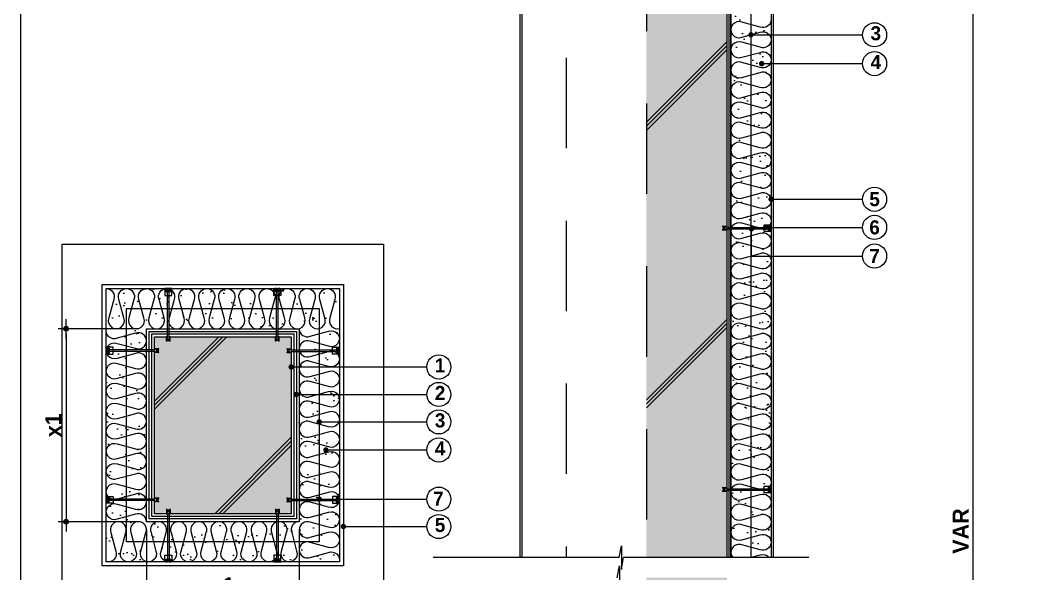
# Model space of a CAD drawing. Extents: x 0 to 33270, y 0 to 5940.
# Drawn here: x 28947 to 31481, y 2853 to 4229 of the extents above; entities that cross this region are included whole.
import ezdxf
from ezdxf.enums import TextEntityAlignment as Align

# ---------------------------------------------------------------- set-up
doc = ezdxf.new("R2010")
doc.units = 0
doc.header["$LTSCALE"] = 300
doc.header["$MEASUREMENT"] = 0
doc.header["$PDSIZE"] = -2
doc.linetypes.add('JIS_02_0.7', pattern=[1.35, 0.75, -0.6])
doc.layers.get('0').update_dxf_attribs({"linetype": 'CONTINUOUS'})
doc.layers.get('Defpoints').update_dxf_attribs({"color": 143, "linetype": 'CONTINUOUS'})
for name, color, linetype in [('A-ANNO-GRA1', 7, 'CONTINUOUS'), ('A-ANNO-LEAD', 4, 'CONTINUOUS'), ('A-ANNO-TEXT1', 7, 'CONTINUOUS'), ('A-DIM', 7, 'CONTINUOUS'), ('A-ST-AXIS-BUB', 7, 'CONTINUOUS'), ('col-so', 253, 'CONTINUOUS'), ('conc', 2, 'CONTINUOUS'), ('DIM', 7, 'CONTINUOUS'), ('HATCH', 5, 'CONTINUOUS'), ('tt1', 3, 'CONTINUOUS'), ('갈바륨', 6, 'CONTINUOUS'), ('단열', 251, 'CONTINUOUS'), ('볼트', 253, 'JIS_02_0.7'), ('점선', 5, 'JIS_02_0.7')]:
    doc.layers.add(name, color=color, linetype=linetype)
doc.styles.add('2020음성 1차', font='나눔고딕Bold.ttf')
doc.dimstyles.new('RI-DOT-150', dxfattribs={"dimscale": 150, "dimtxt": 3, "dimasz": 1, "dimexe": 2, "dimexo": 2, "dimgap": 1, "dimtad": 1, "dimdec": 0, "dimzin": 9, "dimdsep": 46, "dimtxsty": '2020음성 1차', "dimcen": 0, "dimclrd": 256, "dimclre": 256, "dimclrt": 3, "dimadec": 0, "dimazin": 0, "dimtm": 1e-09, "dimtfac": 1, "dimtdec": 0, "dimtix": 1, "dimtmove": 2, "dimatfit": 3, "dimfxl": 1.25, "dimtolj": 1, "dimtzin": 0, "dimlwd": -1, "dimlwe": -1, "dimarcsym": 0})

# ---------------------------------------------------------------- blocks, each defined once
blk = doc.blocks.new('DIMDOT')
at = {"layer": 'A-DIM', "color": 7, "linetype": 'Continuous'}
blk.add_line((-2, 0), (2, 0), dxfattribs=at)
for radius in [0.5, 0.25]:
    blk.add_circle((0, 0), radius, dxfattribs=at)
blk = doc.blocks.new('*D8')
at = {"layer": 'Defpoints', "color": 0}
for p in [(29261.2, 2982.2), (29641.2, 2982.2), (29641.2, 2782.2)]:
    blk.add_point(p, dxfattribs=at)
at = {"layer": 'DIM'}
for p, q in [((29261.2, 2962.2), (29261.2, 2762.2)), ((29641.2, 2962.2), (29641.2, 2762.2)), ((29273.2, 2782.2), (29629.2, 2782.2))]:
    blk.add_line(p, q, dxfattribs=at)
at = {"layer": 'DIM', "linetype": 'ByBlock', "xscale": 11.99999999999999, "yscale": 11.99999999999999, "zscale": 11.99999999999999, "rotation": 180}
blk.add_blockref('DIMDOT', (29261.2, 2782.2), dxfattribs=at)
at = {"layer": 'DIM', "linetype": 'ByBlock', "xscale": 11.99999999999999, "yscale": 11.99999999999999, "zscale": 11.99999999999999}
blk.add_blockref('DIMDOT', (29641.2, 2782.2), dxfattribs=at)
at = {"layer": 'DIM', "color": 3, "ltscale": 10, "insert": (29451.2, 2818), "char_height": 40, "attachment_point": 5, "style": '2020음성 1차'}
blk.add_mtext('\\A1;y1', dxfattribs=at)
blk = doc.blocks.new('*D9')
at = {"layer": 'Defpoints', "color": 0}
for p in [(29261.2, 3462.2), (29061.2, 2982.2), (29261.2, 2982.2)]:
    blk.add_point(p, dxfattribs=at)
at = {"layer": 'DIM'}
for p, q in [((29241.2, 3462.2), (29041.2, 3462.2)), ((29061.2, 3450.2), (29061.2, 2994.2)), ((29241.2, 2982.2), (29041.2, 2982.2))]:
    blk.add_line(p, q, dxfattribs=at)
at = {"layer": 'DIM', "linetype": 'ByBlock', "xscale": 11.99999999999999, "yscale": 11.99999999999999, "zscale": 11.99999999999999}
for p, rotation in [((29061.2, 3462.2), 90), ((29061.2, 2982.2), 270)]:
    blk.add_blockref('DIMDOT', p, dxfattribs=dict(at, rotation=rotation))
at = {"layer": 'DIM', "color": 3, "ltscale": 10, "insert": (29029.6, 3222.2), "char_height": 40, "attachment_point": 5, "rotation": 90, "style": '2020음성 1차'}
blk.add_mtext('\\A1;x1', dxfattribs=at)
blk = doc.blocks.new('*D11')
at = {"layer": 'Defpoints', "color": 0}
for p in [(31208.3, 4381), (31318.3, 4381), (31208.3, 1537)]:
    blk.add_point(p, dxfattribs=at)
at = {"layer": 'DIM'}
for p, q in [((31228.3, 4381), (31338.3, 4381)), ((31318.3, 1549), (31318.3, 4369)), ((31228.3, 1537), (31338.3, 1537))]:
    blk.add_line(p, q, dxfattribs=at)
at = {"layer": 'DIM', "linetype": 'ByBlock', "xscale": 11.99999999999999, "yscale": 11.99999999999999, "zscale": 11.99999999999999}
for p, rotation in [((31318.3, 4381), 90), ((31318.3, 1537), 270)]:
    blk.add_blockref('DIMDOT', p, dxfattribs=dict(at, rotation=rotation))
at = {"layer": 'DIM', "color": 3, "ltscale": 10, "insert": (31286.9, 2959), "char_height": 40, "attachment_point": 5, "rotation": 90, "style": '2020음성 1차'}
blk.add_mtext('\\A1;VAR', dxfattribs=at)

msp = doc.modelspace()

# ---------------------------------------------------------------- hatches: boundary and pattern name
at = {"layer": 'col-so', "transparency": 33554687}
h = msp.add_hatch(color=256, dxfattribs=at)
h.dxf.hatch_style = 1
h.paths.add_polyline_path([(30505.2, 2892.9), (30705.2, 2892.9), (30705.2, 4541), (31260.9, 4541), (31260.9, 4891), (31480.9, 4891), (31480.9, 5081), (29529.6, 5081), (29529.6, 4891), (29749.6, 4891), (29749.6, 4541), (30505.2, 4541)])
h.paths.add_polyline_path([(30705.2, 2842.9), (30505.2, 2842.9), (30505.2, 1537), (29529.6, 1537), (29529.6, 1437), (30505.2, 1437), (30505.2, 1287), (29529.6, 1287), (29529.6, 1087), (31480.9, 1087), (31480.9, 1277), (30705.2, 1277)])
h = msp.add_hatch(color=256, dxfattribs=at)
h.dxf.hatch_style = 1
h.paths.add_polyline_path([(29281.2, 3442.2), (29621.2, 3442.2), (29621.2, 3002.2), (29281.2, 3002.2)])
at = {"layer": 'HATCH'}
h = msp.add_hatch(dxfattribs=at)
h.set_pattern_fill('AR-SAND', color=256, scale=40, style=0)
h.set_pattern_definition([(37.5, (35581.06, 380), (-2.51973, 77.07295), [0, -60.8, 0, -68, 0, -65]), (7.5, (35581.06, 380), (70.791, 112.8858), [0, -32.8, 0, -54.8, 0, -21]), (327.5, (35531.86, 380), (124.5657, 0.22636), [0, -20, 0, -72, 0, -94]), (317.5, (35531.86, 380), (120.245, 35.107), [0, -10, 0, -47.2, 0, -54])])
h.paths.add_polyline_path([(31420.9, 4731), (31480.9, 4731), (31480.9, 4881), (31270.9, 4881), (31270.9, 4531), (30715.2, 4531), (30715.2, 2892.9), (30815.2, 2892.9), (30815.2, 4381), (31420.9, 4381)])
h = msp.add_hatch(dxfattribs=at)
h.set_pattern_fill('AR-SAND', color=256, scale=40, style=0)
h.set_pattern_definition([(37.5, (31654.39, -604.91), (-2.5197, 77.07295), [0, -60.8, 0, -68, 0, -65]), (7.5, (31654.39, -604.91), (70.791, 112.8858), [0, -32.8, 0, -54.8, 0, -21]), (327.5, (31605.19, -604.91), (124.5657, 0.2264), [0, -20, 0, -72, 0, -94]), (317.5, (31605.19, -604.91), (120.245, 35.107), [0, -10, 0, -47.2, 0, -54])])
h.paths.add_polyline_path([(29741.2, 3562.2), (29161.2, 3562.2), (29161.2, 2882.2), (29741.2, 2882.2)])
h.paths.add_polyline_path([(29641.2, 3462.2), (29641.2, 2982.2), (29261.2, 2982.2), (29261.2, 3462.2)], flags=16)

# ---------------------------------------------------------------- linework, layer by layer
for p, q in [((30815.2, 3704.2), (30815.2, 3720.8)), ((29578.5, 3562.2), (29595.1, 3562.2)), ((29741.2, 3399.4), (29741.2, 3416)), ((30815.2, 3054.2), (30815.2, 3070.8)), ((29741.2, 3044.9), (29741.2, 3028.3)), ((29578.5, 2882.2), (29595.1, 2882.2))]:
    msp.add_line(p, q)
for points in [[(31480.9, 4891), (31260.9, 4891), (31260.9, 4541), (30705.2, 4541), (30705.2, 2892.9)], [(31480.9, 4886), (31265.9, 4886), (31265.9, 4536), (30710.2, 4536), (30710.2, 2892.9)]]:
    msp.add_lwpolyline(points)
for points in [[(30798.2, 3721), (30815.2, 3721), (30815.2, 3704), (30798.2, 3704)], [(29051.2, 3672.2), (29851.2, 3672.2), (29851.2, 2772.2), (29051.2, 2772.2)], [(29578.3, 3562.2), (29595.3, 3562.2), (29595.3, 3545.2), (29578.3, 3545.2)], [(29268.2, 3455.2), (29634.2, 3455.2), (29634.2, 2989.2), (29268.2, 2989.2)], [(29274.2, 3449.2), (29628.2, 3449.2), (29628.2, 2995.2), (29274.2, 2995.2)], [(29724.2, 3416.2), (29741.2, 3416.2), (29741.2, 3399.2), (29724.2, 3399.2)], [(30798.2, 3071), (30815.2, 3071), (30815.2, 3054), (30798.2, 3054)], [(29724.2, 3028.1), (29741.2, 3028.1), (29741.2, 3045.1), (29724.2, 3045.1)], [(29578.3, 2882.2), (29595.3, 2882.2), (29595.3, 2899.2), (29578.3, 2899.2)]]:
    msp.add_lwpolyline(points, close=True)
at = {"layer": 'A-ANNO-GRA1'}
for p, q in [((28947.5, 5550), (28947.5, 550)), ((29323.9, 3562.2), (29307.3, 3562.2)), ((29161.2, 3399.4), (29161.2, 3416)), ((29161.2, 3044.9), (29161.2, 3028.3)), ((29323.9, 2882.2), (29307.3, 2882.2))]:
    msp.add_line(p, q, dxfattribs=at)
for points in [[(29324.1, 3562.2), (29307.1, 3562.2), (29307.1, 3545.2), (29324.1, 3545.2)], [(29178.2, 3416.2), (29161.2, 3416.2), (29161.2, 3399.2), (29178.2, 3399.2)], [(29178.2, 3028.1), (29161.2, 3028.1), (29161.2, 3045.1), (29178.2, 3045.1)], [(29324.1, 2882.2), (29307.1, 2882.2), (29307.1, 2899.2), (29324.1, 2899.2)]]:
    msp.add_lwpolyline(points, close=True, dxfattribs=at)
at = {"layer": 'A-ANNO-LEAD', "linetype": 'Continuous'}
for p, q in [((30765.2, 4193.3), (31042.7, 4193.3)), ((30791.7, 4121.6), (31042.7, 4121.6)), ((30815.2, 3784.2), (31042.7, 3784.2)), ((30766.5, 3643), (30766.5, 3710.7)), ((30801.7, 3714.4), (31042.7, 3714.4)), ((30766.5, 3643), (31042.7, 3643)), ((29621.2, 3367.1), (29958.6, 3367.1)), ((29634.2, 3298.8), (29958.6, 3298.8)), ((29691.2, 3230.5), (29958.6, 3230.5)), ((29707.7, 3160.7), (29958.6, 3160.7)), ((29691.2, 3038.4), (29958.6, 3038.4)), ((29751.2, 2970.3), (29958.6, 2970.3))]:
    msp.add_line(p, q, dxfattribs=at)
at = {"layer": 'A-ANNO-LEAD', "linetype": 'Continuous', "const_width": 6.67}
for points in [[(30762, 4194, 1), (30768.5, 4192.6, 1)], [(30788.5, 4122.2, 1), (30795, 4120.9, 1)], [(30812, 3784.9, 1), (30818.5, 3783.5, 1)], [(30763.2, 3711.4, 1), (30769.8, 3710, 1)], [(30798.5, 3715.1, 1), (30805, 3713.7, 1)], [(29617.9, 3367.8, 1), (29624.4, 3366.4, 1)], [(29630.9, 3299.5, 1), (29637.4, 3298.1, 1)], [(29687.9, 3231.2, 1), (29694.4, 3229.8, 1)], [(29704.4, 3161.4, 1), (29710.9, 3160, 1)], [(29687.9, 3039.1, 1), (29694.4, 3037.7, 1)], [(29747.9, 2971, 1), (29754.4, 2969.6, 1)]]:
    msp.add_lwpolyline(points, format="xyb", close=True, dxfattribs=at)
at = {"layer": 'A-ANNO-TEXT1'}
for centre in [(31072.7, 4193.3), (31072.7, 4121.6), (31072.7, 3784.2), (31072.7, 3714.4), (31072.7, 3643)]:
    msp.add_circle(centre, 30, dxfattribs=at)
at = {"layer": 'A-ST-AXIS-BUB'}
for centre in [(29988.6, 3367.1), (29988.6, 3298.8), (29988.6, 3230.5), (29988.6, 3160.7), (29988.6, 3038.4), (29988.6, 2970.3)]:
    msp.add_circle(centre, 30, dxfattribs=at)
at = {"layer": 'conc'}
for points in [[(29529.6, 4731), (29589.6, 4731), (29589.6, 4381), (30195.2, 4381), (30195.2, 2892.9)], [(31480.9, 4731), (31420.9, 4731), (31420.9, 4381), (30815.2, 4381), (30815.2, 2892.9)]]:
    msp.add_lwpolyline(points, dxfattribs=at)
for points in [[(29161.2, 3562.2), (29741.2, 3562.2), (29741.2, 2882.2), (29161.2, 2882.2)], [(29261.2, 3462.2), (29641.2, 3462.2), (29641.2, 2982.2), (29261.2, 2982.2)], [(29281.2, 3442.2), (29621.2, 3442.2), (29621.2, 3002.2), (29281.2, 3002.2)]]:
    msp.add_lwpolyline(points, close=True, dxfattribs=at)
at = {"layer": 'HATCH'}
for p, q in [((30505.2, 3975.7), (30705.2, 4175.7)), ((30505.2, 3965.7), (30705.2, 4165.7)), ((30505.2, 3955.7), (30705.2, 4155.7)), ((30505.2, 3285.4), (30705.2, 3485.4)), ((30505.2, 3275.4), (30705.2, 3475.4)), ((30505.2, 3265.4), (30705.2, 3465.4)), ((29281.2, 3282.2), (29441.2, 3442.2)), ((29281.2, 3272.2), (29451.2, 3442.2)), ((29281.2, 3262.2), (29461.2, 3442.2)), ((29431.2, 3002.2), (29621.2, 3192.2)), ((29441.2, 3002.2), (29621.2, 3182.2)), ((29451.2, 3002.2), (29621.2, 3172.2))]:
    msp.add_line(p, q, dxfattribs=at)
at = {"layer": 'tt1'}
for points in [[(31480.9, 4881), (31270.9, 4881), (31270.9, 4531), (30715.2, 4531), (30715.2, 2892.9)], [(31480.9, 4831), (31320.9, 4831), (31320.9, 4481), (30765.2, 4481), (30765.2, 2892.9)]]:
    msp.add_lwpolyline(points, dxfattribs=at)
msp.add_lwpolyline([(29211.2, 3512.2), (29691.2, 3512.2), (29691.2, 2932.2), (29211.2, 2932.2)], close=True, dxfattribs=at)
at = {"layer": '갈바륨'}
for points in [[(29529.6, 4726), (29584.6, 4726), (29584.6, 4376), (30190.2, 4376), (30190.2, 2892.9)], [(31480.9, 4726), (31425.9, 4726), (31425.9, 4376), (30820.2, 4376), (30820.2, 2892.9)]]:
    msp.add_lwpolyline(points, dxfattribs=at)
msp.add_lwpolyline([(29151.2, 3572.2), (29751.2, 3572.2), (29751.2, 2872.2), (29151.2, 2872.2)], close=True, dxfattribs=at)
at = {"layer": '단열'}
msp.add_lwpolyline([(30715.2, 2892.9), (30715.2, 4531), (31270.9, 4531), (31270.9, 4881), (31480.9, 4881)], dxfattribs=at)
at = {"layer": '단열', "color": 5}
for points in [[(30815.2, 4231, -0.524856), (30788.1, 4212.3), (30742.3, 4224.7, 1.449198), (30742.3, 4187.3), (30788.1, 4199.7, -0.524856), (30815.2, 4181, -0.524856), (30788.1, 4162.3), (30742.3, 4174.7, 1.449198), (30742.3, 4137.3), (30788.1, 4149.7, -0.524856), (30815.2, 4131, -0.524856), (30788.1, 4112.3), (30742.3, 4124.7, 1.449198), (30742.3, 4087.3), (30788.1, 4099.7, -0.524856), (30815.2, 4081, -0.524856), (30788.1, 4062.3), (30742.3, 4074.7, 1.449198), (30742.3, 4037.3), (30788.1, 4049.7, -0.524856), (30815.2, 4031, -0.524856), (30788.1, 4012.3), (30742.3, 4024.7, 1.449198), (30742.3, 3987.3), (30788.1, 3999.7, -0.524856), (30815.2, 3981, -0.524856), (30788.1, 3962.3), (30742.3, 3974.7, 1.449198), (30742.3, 3937.3), (30788.1, 3949.7, -0.524856), (30815.2, 3931, -0.524856), (30788.1, 3912.3), (30742.3, 3924.7, 1.449198), (30742.3, 3887.3), (30788.1, 3899.7, -0.524856), (30815.2, 3881, -0.524856), (30788.1, 3862.3), (30742.3, 3874.7, 1.449198), (30742.3, 3837.3), (30788.1, 3849.7, -0.524856), (30815.2, 3831, -0.524856), (30788.1, 3812.3), (30742.3, 3824.7, 1.449198), (30742.3, 3787.3), (30788.1, 3799.7, -0.524856), (30815.2, 3781, -0.524856), (30788.1, 3762.3), (30742.3, 3774.7, 1.449198), (30742.3, 3737.3), (30788.1, 3749.7, -0.524856), (30815.2, 3731, -0.131631), (30812.6, 3721, -0.131631)], [(30798.2, 3711.3, -0.129054), (30788.1, 3712.3), (30742.3, 3724.7, 1.449198), (30742.3, 3687.3), (30788.1, 3699.7, -0.524856), (30815.2, 3681, -0.524856), (30788.1, 3662.3), (30742.3, 3674.7, 1.449198), (30742.3, 3637.3), (30788.1, 3649.7, -0.524856), (30815.2, 3631, -0.524856), (30788.1, 3612.3), (30742.3, 3624.7, 1.449198), (30742.3, 3587.3), (30788.1, 3599.7, -0.524856), (30815.2, 3581, -0.524856), (30788.1, 3562.3), (30742.3, 3574.7, 1.449198), (30742.3, 3537.3), (30788.1, 3549.7, -0.524856), (30815.2, 3531, -0.524856), (30788.1, 3512.3), (30742.3, 3524.7, 1.449198), (30742.3, 3487.3), (30788.1, 3499.7, -0.524856), (30815.2, 3481, -0.524856), (30788.1, 3462.3), (30742.3, 3474.7, 1.449198), (30742.3, 3437.3), (30788.1, 3449.7, -0.524856), (30815.2, 3431, -0.524856), (30788.1, 3412.3), (30742.3, 3424.7, 1.449198), (30742.3, 3387.3), (30788.1, 3399.7, -0.524856), (30815.2, 3381, -0.524856), (30788.1, 3362.3), (30742.3, 3374.7, 1.449198), (30742.3, 3337.3), (30788.1, 3349.7, -0.524856), (30815.2, 3331, -0.524856), (30788.1, 3312.3), (30742.3, 3324.7, 1.449198), (30742.3, 3287.3), (30788.1, 3299.7, -0.524856), (30815.2, 3281, -0.524856), (30788.1, 3262.3), (30742.3, 3274.7, 1.449198), (30742.3, 3237.3), (30788.1, 3249.7, -0.524856), (30815.2, 3231, -0.524856), (30788.1, 3212.3), (30742.3, 3224.7, 1.449198), (30742.3, 3187.3), (30788.1, 3199.7, -0.524856), (30815.2, 3181, -0.524856), (30788.1, 3162.3), (30742.3, 3174.7, 1.449198), (30742.3, 3137.3), (30788.1, 3149.7, -0.524856), (30815.2, 3131, -0.524856), (30788.1, 3112.3), (30742.3, 3124.7, 1.449198), (30742.3, 3087.3), (30788.1, 3099.7, -0.524856), (30815.2, 3081, -0.131631), (30812.6, 3071, -0.131631)], [(29161.2, 3562.2, -0.524856), (29179.9, 3535.1), (29167.5, 3489.3, 1.449198), (29204.9, 3489.3), (29192.5, 3535.1, -0.524856), (29211.2, 3562.2, -0.524856), (29229.9, 3535.1), (29217.5, 3489.3, 1.449198), (29254.9, 3489.3), (29242.5, 3535.1, -0.524856), (29261.2, 3562.2, -0.524856), (29279.9, 3535.1), (29267.5, 3489.3, 1.449198), (29304.9, 3489.3), (29292.5, 3535.1, -0.524856), (29311.2, 3562.2, -0.524856), (29329.9, 3535.1), (29317.5, 3489.3, 1.449198), (29354.9, 3489.3), (29342.5, 3535.1, -0.524856), (29361.2, 3562.2, -0.524856), (29379.9, 3535.1), (29367.5, 3489.3, 1.449198), (29404.9, 3489.3), (29392.5, 3535.1, -0.524856), (29411.2, 3562.2, -0.524856), (29429.9, 3535.1), (29417.5, 3489.3, 1.449198), (29454.9, 3489.3), (29442.5, 3535.1, -0.524856), (29461.2, 3562.2, -0.524856), (29479.9, 3535.1), (29467.5, 3489.3, 1.449198), (29504.9, 3489.3), (29492.5, 3535.1, -0.524856), (29511.2, 3562.2, -0.524856), (29529.9, 3535.1), (29517.5, 3489.3, 1.449198), (29554.9, 3489.3), (29542.5, 3535.1, -0.524856), (29561.2, 3562.2, -0.524856), (29579.9, 3535.1), (29567.5, 3489.3, 1.449198), (29604.9, 3489.3), (29592.5, 3535.1, -0.524856), (29611.2, 3562.2, -0.524856), (29629.9, 3535.1), (29617.5, 3489.3, 1.449198), (29654.9, 3489.3), (29642.5, 3535.1, -0.524856), (29661.2, 3562.2, -0.524856), (29679.9, 3535.1), (29667.5, 3489.3, 1.449198), (29704.9, 3489.3), (29692.5, 3535.1, -0.524856), (29711.2, 3562.2, -0.524856), (29729.9, 3535.1), (29717.5, 3489.3, 0.60838), (29741.2, 3462.8, 0.60838)], [(29261.2, 2982.2, 0.524856), (29234.1, 3000.9), (29188.3, 2988.5, -1.449198), (29188.3, 3025.9), (29234.1, 3013.5, 0.524856), (29261.2, 3032.2, 0.524856), (29234.1, 3050.9), (29188.3, 3038.5, -1.449198), (29188.3, 3075.9), (29234.1, 3063.5, 0.524856), (29261.2, 3082.2, 0.524856), (29234.1, 3100.9), (29188.3, 3088.5, -1.449198), (29188.3, 3125.9), (29234.1, 3113.5, 0.524856), (29261.2, 3132.2, 0.524856), (29234.1, 3150.9), (29188.3, 3138.5, -1.449198), (29188.3, 3175.9), (29234.1, 3163.5, 0.524856), (29261.2, 3182.2, 0.524856), (29234.1, 3200.9), (29188.3, 3188.5, -1.449198), (29188.3, 3225.9), (29234.1, 3213.5, 0.524856), (29261.2, 3232.2, 0.524856), (29234.1, 3250.9), (29188.3, 3238.5, -1.449198), (29188.3, 3275.9), (29234.1, 3263.5, 0.524856), (29261.2, 3282.2, 0.524856), (29234.1, 3300.9), (29188.3, 3288.5, -1.449198), (29188.3, 3325.9), (29234.1, 3313.5, 0.524856), (29261.2, 3332.2, 0.524856), (29234.1, 3350.9), (29188.3, 3338.5, -1.449198), (29188.3, 3375.9), (29234.1, 3363.5, 0.524856), (29261.2, 3382.2, 0.524856), (29234.1, 3400.9), (29188.3, 3388.5, -1.449198), (29188.3, 3425.9), (29234.1, 3413.5, 0.524856), (29261.2, 3432.2, 0.524856), (29234.1, 3450.9), (29188.3, 3438.5, -0.60838), (29161.8, 3462.2, -0.60838)], [(29641.2, 3462.2, 0.524856), (29668.3, 3443.5), (29714.1, 3455.9, -1.449198), (29714.1, 3418.5), (29668.3, 3430.9, 0.524856), (29641.2, 3412.2, 0.524856), (29668.3, 3393.5), (29714.1, 3405.9, -1.449198), (29714.1, 3368.5), (29668.3, 3380.9, 0.524856), (29641.2, 3362.2, 0.524856), (29668.3, 3343.5), (29714.1, 3355.9, -1.449198), (29714.1, 3318.5), (29668.3, 3330.9, 0.524856), (29641.2, 3312.2, 0.524856), (29668.3, 3293.5), (29714.1, 3305.9, -1.449198), (29714.1, 3268.5), (29668.3, 3280.9, 0.524856), (29641.2, 3262.2, 0.524856), (29668.3, 3243.5), (29714.1, 3255.9, -1.449198), (29714.1, 3218.5), (29668.3, 3230.9, 0.524856), (29641.2, 3212.2, 0.524856), (29668.3, 3193.5), (29714.1, 3205.9, -1.449198), (29714.1, 3168.5), (29668.3, 3180.9, 0.524856), (29641.2, 3162.2, 0.524856), (29668.3, 3143.5), (29714.1, 3155.9, -1.449198), (29714.1, 3118.5), (29668.3, 3130.9, 0.524856), (29641.2, 3112.2, 0.524856), (29668.3, 3093.5), (29714.1, 3105.9, -1.449198), (29714.1, 3068.5), (29668.3, 3080.9, 0.524856), (29641.2, 3062.2, 0.524856), (29668.3, 3043.5), (29714.1, 3055.9, -1.449198), (29714.1, 3018.5), (29668.3, 3030.9, 0.524856), (29641.2, 3012.2, 0.524856), (29668.3, 2993.5), (29714.1, 3005.9, -1.449198), (29714.1, 2968.5), (29668.3, 2980.9, 0.524856), (29641.2, 2962.2, 0.524856), (29668.3, 2943.5), (29714.1, 2955.9, -1.449198), (29714.1, 2918.5), (29668.3, 2930.9, 0.524856), (29641.2, 2912.2, 0.524856), (29668.3, 2893.5), (29714.1, 2905.9, -0.60838), (29740.6, 2882.2, -0.60838)], [(30798.2, 3061.3, -0.129054), (30788.1, 3062.3), (30742.3, 3074.7, 1.449198), (30742.3, 3037.3), (30788.1, 3049.7, -0.524856), (30815.2, 3031, -0.524856), (30788.1, 3012.3), (30742.3, 3024.7, 1.449198), (30742.3, 2987.3), (30788.1, 2999.7, -0.524856), (30815.2, 2981, -0.524856), (30788.1, 2962.3), (30742.3, 2974.7, 1.449198), (30742.3, 2937.3), (30788.1, 2949.7, -0.524856), (30815.2, 2931, -0.524856), (30788.1, 2912.3), (30742.3, 2924.7, 0.780144), (30720.2, 2892.9)], [(29641.2, 2982.2, 0.524856), (29622.5, 2955.1), (29634.9, 2909.3, -1.449198), (29597.5, 2909.3), (29609.9, 2955.1, 0.524856), (29591.2, 2982.2, 0.524856), (29572.5, 2955.1), (29584.9, 2909.3, -1.449198), (29547.5, 2909.3), (29559.9, 2955.1, 0.524856), (29541.2, 2982.2, 0.524856), (29522.5, 2955.1), (29534.9, 2909.3, -1.449198), (29497.5, 2909.3), (29509.9, 2955.1, 0.524856), (29491.2, 2982.2, 0.524856), (29472.5, 2955.1), (29484.9, 2909.3, -1.449198), (29447.5, 2909.3), (29459.9, 2955.1, 0.524856), (29441.2, 2982.2, 0.524856), (29422.5, 2955.1), (29434.9, 2909.3, -1.449198), (29397.5, 2909.3), (29409.9, 2955.1, 0.524856), (29391.2, 2982.2, 0.524856), (29372.5, 2955.1), (29384.9, 2909.3, -1.449198), (29347.5, 2909.3), (29359.9, 2955.1, 0.524856), (29341.2, 2982.2, 0.524856), (29322.5, 2955.1), (29334.9, 2909.3, -1.449198), (29297.5, 2909.3), (29309.9, 2955.1, 0.524856), (29291.2, 2982.2, 0.524856), (29272.5, 2955.1), (29284.9, 2909.3, -1.449198), (29247.5, 2909.3), (29259.9, 2955.1, 0.524856), (29241.2, 2982.2, 0.524856), (29222.5, 2955.1), (29234.9, 2909.3, -1.449198), (29197.5, 2909.3), (29209.9, 2955.1, 0.524856), (29191.2, 2982.2, 0.524856), (29172.5, 2955.1), (29184.9, 2909.3, -0.60838), (29161.2, 2882.8, -0.60838)], [(30762.9, 2892.9), (30788.1, 2899.7, -0.336504), (30811.3, 2892.9)]]:
    msp.add_lwpolyline(points, format="xyb", dxfattribs=at)
at = {"layer": '볼트'}
for p, q in [((30694.9, 3717.3), (30699.7, 3717)), ((30694.9, 3716.2), (30704.9, 3716.2)), ((30694.9, 3708.9), (30704.9, 3708.9)), ((30694.9, 3707.7), (30699.7, 3708.1)), ((30696, 3715.1), (30696, 3710)), ((30699.7, 3717), (30704.9, 3717)), ((30699.7, 3713.3), (30699.7, 3711.8)), ((30699.7, 3708.1), (30704.9, 3708.1)), ((30702.7, 3708.9), (30704.9, 3708.9)), ((30706.1, 3714.4), (30807.9, 3714.4)), ((30706.1, 3710.7), (30807.9, 3710.7)), ((30807.9, 3718.6), (30807.9, 3706.5)), ((30807.9, 3714.7), (30811.6, 3714.7)), ((30807.9, 3710.7), (30807.9, 3714.4)), ((30807.9, 3710.3), (30811.6, 3710.3)), ((30808.3, 3719), (30814.9, 3719)), ((30808.3, 3706.1), (30814.9, 3706.1)), ((30808.6, 3719), (30808.6, 3706.1)), ((30809.4, 3719), (30809.4, 3706.1)), ((30810.1, 3719), (30810.1, 3706.1)), ((30810.8, 3719), (30810.8, 3706.1)), ((30811.6, 3719), (30811.6, 3706.1)), ((30811.6, 3714.6), (30814.9, 3714.6)), ((30811.6, 3710.5), (30814.9, 3710.5)), ((30815.3, 3718.6), (30815.3, 3714.9)), ((30815.3, 3710.1), (30815.3, 3706.5)), ((29309.2, 3555.2), (29309.2, 3561.8)), ((29309.2, 3558.5), (29322.1, 3558.5)), ((29309.2, 3557.7), (29322.1, 3557.7)), ((29309.2, 3557), (29322.1, 3557)), ((29309.2, 3556.3), (29322.1, 3556.3)), ((29309.2, 3555.5), (29322.1, 3555.5)), ((29309.5, 3562.2), (29313.2, 3562.2)), ((29309.5, 3554.8), (29321.7, 3554.8)), ((29313.4, 3554.8), (29313.4, 3558.5)), ((29313.6, 3558.5), (29313.6, 3561.8)), ((29313.8, 3443), (29313.8, 3554.8)), ((29317.4, 3554.8), (29313.8, 3554.8)), ((29317.4, 3443), (29317.4, 3554.8)), ((29317.6, 3558.5), (29317.6, 3561.8)), ((29317.8, 3554.8), (29317.8, 3558.5)), ((29318, 3562.2), (29321.7, 3562.2)), ((29322.1, 3555.2), (29322.1, 3561.8)), ((29580.3, 3555.2), (29580.3, 3561.8)), ((29593.2, 3558.5), (29580.3, 3558.5)), ((29593.2, 3557.7), (29580.3, 3557.7)), ((29593.2, 3557), (29580.3, 3557)), ((29593.2, 3556.3), (29580.3, 3556.3)), ((29593.2, 3555.5), (29580.3, 3555.5)), ((29584.4, 3562.2), (29580.7, 3562.2)), ((29592.8, 3554.8), (29580.7, 3554.8)), ((29584.6, 3554.8), (29584.6, 3558.5)), ((29584.7, 3558.5), (29584.7, 3561.8)), ((29584.9, 3443), (29584.9, 3554.8)), ((29584.9, 3554.8), (29588.6, 3554.8)), ((29588.6, 3443), (29588.6, 3554.8)), ((29588.8, 3558.5), (29588.8, 3561.8)), ((29589, 3554.8), (29589, 3558.5)), ((29592.8, 3562.2), (29589.2, 3562.2)), ((29593.2, 3555.2), (29593.2, 3561.8)), ((29310.8, 3431.8), (29311.2, 3436.6)), ((29311.2, 3436.6), (29311.2, 3441.8)), ((29311.9, 3431.8), (29311.9, 3441.8)), ((29313.1, 3432.9), (29318.1, 3432.9)), ((29314.9, 3436.6), (29316.3, 3436.6)), ((29319.3, 3439.6), (29319.3, 3441.8)), ((29319.3, 3431.8), (29319.3, 3441.8)), ((29320, 3436.6), (29320, 3441.8)), ((29320.4, 3431.8), (29320, 3436.6)), ((29582, 3431.8), (29582.3, 3436.6)), ((29582.3, 3436.6), (29582.3, 3441.8)), ((29583.1, 3439.6), (29583.1, 3441.8)), ((29583.1, 3431.8), (29583.1, 3441.8)), ((29589.3, 3432.9), (29584.2, 3432.9)), ((29587.5, 3436.6), (29586, 3436.6)), ((29590.4, 3431.8), (29590.4, 3441.8)), ((29591.2, 3436.6), (29591.2, 3441.8)), ((29591.6, 3431.8), (29591.2, 3436.6)), ((29161.2, 3413.8), (29161.2, 3410.1)), ((29161.2, 3405.3), (29161.2, 3401.7)), ((29168.2, 3414.2), (29161.5, 3414.2)), ((29164.9, 3409.8), (29161.5, 3409.8)), ((29164.9, 3405.7), (29161.5, 3405.7)), ((29168.2, 3401.3), (29161.5, 3401.3)), ((29164.9, 3414.2), (29164.9, 3401.3)), ((29168.5, 3409.9), (29164.9, 3409.9)), ((29168.5, 3405.5), (29164.9, 3405.5)), ((29165.6, 3414.2), (29165.6, 3401.3)), ((29166.3, 3414.2), (29166.3, 3401.3)), ((29167.1, 3414.2), (29167.1, 3401.3)), ((29167.8, 3414.2), (29167.8, 3401.3)), ((29168.5, 3413.8), (29168.5, 3401.7)), ((29280.4, 3409.6), (29168.5, 3409.6)), ((29168.5, 3405.9), (29168.5, 3409.6)), ((29280.4, 3405.9), (29168.5, 3405.9)), ((29286.7, 3412.2), (29281.6, 3412.2)), ((29291.5, 3411.4), (29281.6, 3411.4)), ((29283.8, 3404.1), (29281.6, 3404.1)), ((29291.5, 3404.1), (29281.6, 3404.1)), ((29286.7, 3403.3), (29281.6, 3403.3)), ((29291.5, 3412.5), (29286.7, 3412.2)), ((29286.7, 3408.5), (29286.7, 3407)), ((29291.5, 3402.9), (29286.7, 3403.3)), ((29290.4, 3410.3), (29290.4, 3405.2)), ((29610.9, 3412.5), (29615.7, 3412.2)), ((29610.9, 3411.4), (29620.8, 3411.4)), ((29610.9, 3404.1), (29620.8, 3404.1)), ((29610.9, 3402.9), (29615.7, 3403.3)), ((29612, 3410.3), (29612, 3405.2)), ((29615.7, 3412.2), (29620.8, 3412.2)), ((29615.7, 3408.5), (29615.7, 3407)), ((29615.7, 3403.3), (29620.8, 3403.3)), ((29618.6, 3404.1), (29620.8, 3404.1)), ((29622, 3409.6), (29733.8, 3409.6)), ((29622, 3405.9), (29733.8, 3405.9)), ((29733.8, 3413.8), (29733.8, 3401.7)), ((29733.8, 3409.9), (29737.5, 3409.9)), ((29733.8, 3405.9), (29733.8, 3409.6)), ((29733.8, 3405.5), (29737.5, 3405.5)), ((29734.2, 3414.2), (29740.8, 3414.2)), ((29734.2, 3401.3), (29740.8, 3401.3)), ((29734.6, 3414.2), (29734.6, 3401.3)), ((29735.3, 3414.2), (29735.3, 3401.3)), ((29736, 3414.2), (29736, 3401.3)), ((29736.8, 3414.2), (29736.8, 3401.3)), ((29737.5, 3414.2), (29737.5, 3401.3)), ((29737.5, 3409.8), (29740.8, 3409.8)), ((29737.5, 3405.7), (29740.8, 3405.7)), ((29741.2, 3413.8), (29741.2, 3410.1)), ((29741.2, 3405.3), (29741.2, 3401.7)), ((30694.9, 3067.3), (30699.7, 3067)), ((30694.9, 3066.2), (30704.9, 3066.2)), ((30699.7, 3067), (30704.9, 3067)), ((30807.9, 3068.6), (30807.9, 3056.5)), ((30808.3, 3069), (30814.9, 3069)), ((30808.6, 3069), (30808.6, 3056.1)), ((30809.4, 3069), (30809.4, 3056.1)), ((30810.1, 3069), (30810.1, 3056.1)), ((30810.8, 3069), (30810.8, 3056.1)), ((30811.6, 3069), (30811.6, 3056.1)), ((30815.3, 3068.6), (30815.3, 3064.9)), ((29161.2, 3039), (29161.2, 3042.7)), ((29168.2, 3043), (29161.5, 3043)), ((29164.9, 3030.1), (29164.9, 3043)), ((29165.6, 3030.1), (29165.6, 3043)), ((29166.3, 3030.1), (29166.3, 3043)), ((29167.1, 3030.1), (29167.1, 3043)), ((29167.8, 3030.1), (29167.8, 3043)), ((29168.5, 3030.5), (29168.5, 3042.7)), ((29286.7, 3041), (29281.6, 3041)), ((29283.8, 3040.3), (29281.6, 3040.3)), ((29291.5, 3040.3), (29281.6, 3040.3)), ((29291.5, 3041.4), (29286.7, 3041)), ((29610.9, 3041.4), (29615.7, 3041)), ((29610.9, 3040.3), (29620.8, 3040.3)), ((29615.7, 3041), (29620.8, 3041)), ((29618.6, 3040.3), (29620.8, 3040.3)), ((29733.8, 3030.5), (29733.8, 3042.7)), ((29734.2, 3043), (29740.8, 3043)), ((29734.6, 3030.1), (29734.6, 3043)), ((29735.3, 3030.1), (29735.3, 3043)), ((29736, 3030.1), (29736, 3043)), ((29736.8, 3030.1), (29736.8, 3043)), ((29737.5, 3030.1), (29737.5, 3043)), ((29741.2, 3039), (29741.2, 3042.7)), ((30694.9, 3058.9), (30704.9, 3058.9)), ((30694.9, 3057.7), (30699.7, 3058.1)), ((30696, 3065.1), (30696, 3060)), ((30699.7, 3063.3), (30699.7, 3061.8)), ((30699.7, 3058.1), (30704.9, 3058.1)), ((30702.7, 3058.9), (30704.9, 3058.9)), ((30706.1, 3064.4), (30807.9, 3064.4)), ((30706.1, 3060.7), (30807.9, 3060.7)), ((30807.9, 3064.7), (30811.6, 3064.7)), ((30807.9, 3060.7), (30807.9, 3064.4)), ((30807.9, 3060.3), (30811.6, 3060.3)), ((30808.3, 3056.1), (30814.9, 3056.1)), ((30811.6, 3064.6), (30814.9, 3064.6)), ((30811.6, 3060.5), (30814.9, 3060.5)), ((30815.3, 3060.1), (30815.3, 3056.5)), ((29161.2, 3030.5), (29161.2, 3034.2)), ((29164.9, 3038.6), (29161.5, 3038.6)), ((29164.9, 3034.6), (29161.5, 3034.6)), ((29168.2, 3030.1), (29161.5, 3030.1)), ((29168.5, 3038.8), (29164.9, 3038.8)), ((29168.5, 3034.4), (29164.9, 3034.4)), ((29280.4, 3038.4), (29168.5, 3038.4)), ((29168.5, 3038.4), (29168.5, 3034.7)), ((29280.4, 3034.7), (29168.5, 3034.7)), ((29291.5, 3032.9), (29281.6, 3032.9)), ((29286.7, 3032.2), (29281.6, 3032.2)), ((29286.7, 3035.8), (29286.7, 3037.3)), ((29291.5, 3031.8), (29286.7, 3032.2)), ((29290.4, 3034), (29290.4, 3039.1)), ((29610.9, 3032.9), (29620.8, 3032.9)), ((29610.9, 3031.8), (29615.7, 3032.2)), ((29612, 3034), (29612, 3039.1)), ((29615.7, 3035.8), (29615.7, 3037.3)), ((29615.7, 3032.2), (29620.8, 3032.2)), ((29622, 3038.4), (29733.8, 3038.4)), ((29622, 3034.7), (29733.8, 3034.7)), ((29733.8, 3038.8), (29737.5, 3038.8)), ((29733.8, 3038.4), (29733.8, 3034.7)), ((29733.8, 3034.4), (29737.5, 3034.4)), ((29734.2, 3030.1), (29740.8, 3030.1)), ((29737.5, 3038.6), (29740.8, 3038.6)), ((29737.5, 3034.6), (29740.8, 3034.6)), ((29741.2, 3030.5), (29741.2, 3034.2)), ((29310.8, 3012.5), (29311.2, 3007.7)), ((29311.2, 3007.7), (29311.2, 3002.5)), ((29311.9, 3012.5), (29311.9, 3002.5)), ((29313.1, 3011.4), (29318.1, 3011.4)), ((29313.8, 3001.3), (29313.8, 2889.5)), ((29314.9, 3007.7), (29316.3, 3007.7)), ((29317.4, 3001.3), (29317.4, 2889.5)), ((29319.3, 3012.5), (29319.3, 3002.5)), ((29319.3, 3004.7), (29319.3, 3002.5)), ((29320.4, 3012.5), (29320, 3007.7)), ((29320, 3007.7), (29320, 3002.5)), ((29582, 3012.5), (29582.3, 3007.7)), ((29582.3, 3007.7), (29582.3, 3002.5)), ((29583.1, 3012.5), (29583.1, 3002.5)), ((29583.1, 3004.7), (29583.1, 3002.5)), ((29589.3, 3011.4), (29584.2, 3011.4)), ((29584.9, 3001.3), (29584.9, 2889.5)), ((29587.5, 3007.7), (29586, 3007.7)), ((29588.6, 3001.3), (29588.6, 2889.5)), ((29590.4, 3012.5), (29590.4, 3002.5)), ((29591.6, 3012.5), (29591.2, 3007.7)), ((29591.2, 3007.7), (29591.2, 3002.5)), ((29309.2, 2889.1), (29309.2, 2882.5)), ((29309.2, 2888.8), (29322.1, 2888.8)), ((29309.5, 2889.5), (29321.7, 2889.5)), ((29313.4, 2889.5), (29313.4, 2885.8)), ((29317.4, 2889.5), (29313.8, 2889.5)), ((29317.8, 2889.5), (29317.8, 2885.8)), ((29322.1, 2889.1), (29322.1, 2882.5)), ((29580.3, 2889.1), (29580.3, 2882.5)), ((29593.2, 2888.8), (29580.3, 2888.8)), ((29592.8, 2889.5), (29580.7, 2889.5)), ((29584.6, 2889.5), (29584.6, 2885.8)), ((29584.9, 2889.5), (29588.6, 2889.5)), ((29589, 2889.5), (29589, 2885.8)), ((29593.2, 2889.1), (29593.2, 2882.5)), ((29309.2, 2888), (29322.1, 2888)), ((29309.2, 2887.3), (29322.1, 2887.3)), ((29309.2, 2886.6), (29322.1, 2886.6)), ((29309.2, 2885.8), (29322.1, 2885.8)), ((29309.5, 2882.1), (29313.2, 2882.1)), ((29313.6, 2885.8), (29313.6, 2882.5)), ((29317.6, 2885.8), (29317.6, 2882.5)), ((29318, 2882.1), (29321.7, 2882.1)), ((29593.2, 2888), (29580.3, 2888)), ((29593.2, 2887.3), (29580.3, 2887.3)), ((29593.2, 2886.6), (29580.3, 2886.6)), ((29593.2, 2885.8), (29580.3, 2885.8)), ((29584.4, 2882.1), (29580.7, 2882.1)), ((29584.7, 2885.8), (29584.7, 2882.5)), ((29588.8, 2885.8), (29588.8, 2882.5)), ((29592.8, 2882.1), (29589.2, 2882.1))]:
    msp.add_line(p, q, dxfattribs=at)
for centre, radius, start, end in [((30694.9, 3716.6), 0.737, 90, 165.5225), ((30694.9, 3717), 0.737, 194.4775, 270), ((30694.9, 3708.1), 0.737, 90, 165.5225), ((30694.9, 3708.5), 0.737, 194.4775, 270), ((30697.1, 3715.1), 1.11, 78.463, 180), ((30697.1, 3710), 1.11, 180, 281.537), ((30696.8, 3713.3), 2.95, 0, 78.463), ((30696.8, 3711.8), 2.95, 281.537, 0), ((30702.7, 3713.3), 2.95, 33.0557, 180), ((30702.7, 3711.8), 2.95, 180, 326.9443), ((30704.9, 3716.6), 0.368, 0, 90), ((30704.9, 3716.6), 0.368, 270, 0), ((30704.9, 3708.5), 0.368, 0, 90), ((30704.9, 3708.5), 0.368, 270, 0), ((30706.1, 3715.5), 1.11, 213.0557, 270), ((30706.1, 3709.6), 1.11, 90, 146.9443), ((30808.3, 3718.6), 0.368, 90, 180), ((30808.3, 3706.5), 0.368, 180, 270), ((30814.9, 3718.6), 0.368, 0, 90), ((30814.9, 3714.9), 0.368, 270, 0), ((30814.9, 3710.1), 0.368, 0, 90), ((30814.9, 3706.5), 0.368, 270, 0), ((29309.5, 3561.8), 0.368, 90, 180), ((29309.5, 3555.2), 0.368, 180, 270), ((29313.2, 3561.8), 0.368, 0, 90), ((29318, 3561.8), 0.368, 90, 180), ((29321.7, 3561.8), 0.368, 0, 90), ((29321.7, 3555.2), 0.368, 270, 0), ((29580.7, 3561.8), 0.368, 90, 180), ((29580.7, 3555.2), 0.368, 180, 270), ((29584.4, 3561.8), 0.368, 0, 90), ((29589.2, 3561.8), 0.368, 90, 180), ((29592.8, 3561.8), 0.368, 0, 90), ((29592.8, 3555.2), 0.368, 270, 0), ((29311.6, 3431.8), 0.737, 180, 255.5225), ((29311.6, 3441.8), 0.368, 90, 180), ((29311.2, 3431.8), 0.737, 284.4775, 0), ((29311.6, 3441.8), 0.368, 0, 90), ((29314.9, 3439.6), 2.95, 123.0557, 270), ((29314.9, 3433.7), 2.95, 90, 168.463), ((29313.1, 3434.1), 1.11, 168.463, 270), ((29312.7, 3443), 1.11, 303.0557, 0), ((29316.3, 3439.6), 2.95, 270, 56.9443), ((29316.3, 3433.7), 2.95, 11.537, 90), ((29318.6, 3443), 1.11, 180, 236.9443), ((29318.1, 3434.1), 1.11, 270, 11.537), ((29319.7, 3441.8), 0.368, 90, 180), ((29320, 3431.8), 0.737, 180, 255.5225), ((29319.7, 3441.8), 0.368, 0, 90), ((29319.7, 3431.8), 0.737, 284.4775, 0), ((29582.7, 3431.8), 0.737, 180, 255.5225), ((29582.7, 3441.8), 0.368, 90, 180), ((29582.3, 3431.8), 0.737, 284.4775, 0), ((29582.7, 3441.8), 0.368, 0, 90), ((29586, 3439.6), 2.95, 123.0557, 270), ((29586, 3433.7), 2.95, 90, 168.463), ((29584.2, 3434.1), 1.11, 168.463, 270), ((29583.8, 3443), 1.11, 303.0557, 0), ((29587.5, 3439.6), 2.95, 270, 56.9443), ((29587.5, 3433.7), 2.95, 11.537, 90), ((29589.7, 3443), 1.11, 180, 236.9443), ((29589.3, 3434.1), 1.11, 270, 11.537), ((29590.8, 3441.8), 0.368, 90, 180), ((29591.2, 3431.8), 0.737, 180, 255.5225), ((29590.8, 3441.8), 0.368, 0, 90), ((29590.8, 3431.8), 0.737, 284.4775, 0), ((29161.5, 3413.8), 0.368, 90, 180), ((29161.5, 3410.1), 0.368, 180, 270), ((29161.5, 3405.3), 0.368, 90, 180), ((29161.5, 3401.7), 0.368, 180, 270), ((29168.2, 3413.8), 0.368, 0, 90), ((29168.2, 3401.7), 0.368, 270, 0), ((29280.4, 3410.7), 1.11, 270, 326.9443), ((29280.4, 3404.8), 1.11, 33.0557, 90), ((29281.6, 3411.8), 0.368, 90, 180), ((29281.6, 3411.8), 0.368, 180, 270), ((29281.6, 3403.7), 0.368, 90, 180), ((29281.6, 3403.7), 0.368, 180, 270), ((29283.8, 3408.5), 2.95, 0, 146.9443), ((29283.8, 3407), 2.95, 213.0557, 0), ((29289.7, 3408.5), 2.95, 101.537, 180), ((29289.7, 3407), 2.95, 180, 258.463), ((29289.3, 3410.3), 1.11, 0, 101.537), ((29289.3, 3405.2), 1.11, 258.463, 0), ((29291.5, 3411.8), 0.737, 14.4775, 90), ((29291.5, 3412.2), 0.737, 270, 345.5225), ((29291.5, 3403.3), 0.737, 14.4775, 90), ((29291.5, 3403.7), 0.737, 270, 345.5225), ((29610.9, 3411.8), 0.737, 90, 165.5225), ((29610.9, 3412.2), 0.737, 194.4775, 270), ((29610.9, 3403.3), 0.737, 90, 165.5225), ((29610.9, 3403.7), 0.737, 194.4775, 270), ((29613.1, 3410.3), 1.11, 78.463, 180), ((29613.1, 3405.2), 1.11, 180, 281.537), ((29612.7, 3408.5), 2.95, 0, 78.463), ((29612.7, 3407), 2.95, 281.537, 0), ((29618.6, 3408.5), 2.95, 33.0557, 180), ((29618.6, 3407), 2.95, 180, 326.9443), ((29620.8, 3411.8), 0.368, 0, 90), ((29620.8, 3411.8), 0.368, 270, 0), ((29620.8, 3403.7), 0.368, 0, 90), ((29620.8, 3403.7), 0.368, 270, 0), ((29622, 3410.7), 1.11, 213.0557, 270), ((29622, 3404.8), 1.11, 90, 146.9443), ((29734.2, 3413.8), 0.368, 90, 180), ((29734.2, 3401.7), 0.368, 180, 270), ((29740.8, 3413.8), 0.368, 0, 90), ((29740.8, 3410.1), 0.368, 270, 0), ((29740.8, 3405.3), 0.368, 0, 90), ((29740.8, 3401.7), 0.368, 270, 0), ((30694.9, 3066.6), 0.737, 90, 165.5225), ((30694.9, 3067), 0.737, 194.4775, 270), ((30697.1, 3065.1), 1.11, 78.463, 180), ((30696.8, 3063.3), 2.95, 0, 78.463), ((30702.7, 3063.3), 2.95, 33.0557, 180), ((30704.9, 3066.6), 0.368, 0, 90), ((30704.9, 3066.6), 0.368, 270, 0), ((30808.3, 3068.6), 0.368, 90, 180), ((30814.9, 3068.6), 0.368, 0, 90), ((29161.5, 3042.7), 0.368, 90, 180), ((29168.2, 3042.7), 0.368, 0, 90), ((29281.6, 3040.6), 0.368, 90, 180), ((29281.6, 3040.6), 0.368, 180, 270), ((29283.8, 3037.3), 2.95, 0, 146.9443), ((29289.7, 3037.3), 2.95, 101.537, 180), ((29289.3, 3039.1), 1.11, 0, 101.537), ((29291.5, 3040.6), 0.737, 14.4775, 90), ((29291.5, 3041), 0.737, 270, 345.5225), ((29610.9, 3040.6), 0.737, 90, 165.5225), ((29610.9, 3041), 0.737, 194.4775, 270), ((29613.1, 3039.1), 1.11, 78.463, 180), ((29612.7, 3037.3), 2.95, 0, 78.463), ((29618.6, 3037.3), 2.95, 33.0557, 180), ((29620.8, 3040.6), 0.368, 0, 90), ((29620.8, 3040.6), 0.368, 270, 0), ((29734.2, 3042.7), 0.368, 90, 180), ((29740.8, 3042.7), 0.368, 0, 90), ((30694.9, 3058.1), 0.737, 90, 165.5225), ((30694.9, 3058.5), 0.737, 194.4775, 270), ((30697.1, 3060), 1.11, 180, 281.537), ((30696.8, 3061.8), 2.95, 281.537, 0), ((30702.7, 3061.8), 2.95, 180, 326.9443), ((30704.9, 3058.5), 0.368, 0, 90), ((30704.9, 3058.5), 0.368, 270, 0), ((30706.1, 3065.5), 1.11, 213.0557, 270), ((30706.1, 3059.6), 1.11, 90, 146.9443), ((30808.3, 3056.5), 0.368, 180, 270), ((30814.9, 3064.9), 0.368, 270, 0), ((30814.9, 3060.1), 0.368, 0, 90), ((30814.9, 3056.5), 0.368, 270, 0), ((29161.5, 3039), 0.368, 180, 270), ((29161.5, 3034.2), 0.368, 90, 180), ((29161.5, 3030.5), 0.368, 180, 270), ((29168.2, 3030.5), 0.368, 270, 0), ((29280.4, 3039.5), 1.11, 270, 326.9443), ((29280.4, 3033.6), 1.11, 33.0557, 90), ((29281.6, 3032.5), 0.368, 90, 180), ((29281.6, 3032.5), 0.368, 180, 270), ((29283.8, 3035.8), 2.95, 213.0557, 0), ((29289.7, 3035.8), 2.95, 180, 258.463), ((29289.3, 3034), 1.11, 258.463, 0), ((29291.5, 3032.2), 0.737, 14.4775, 90), ((29291.5, 3032.5), 0.737, 270, 345.5225), ((29610.9, 3032.2), 0.737, 90, 165.5225), ((29610.9, 3032.5), 0.737, 194.4775, 270), ((29613.1, 3034), 1.11, 180, 281.537), ((29612.7, 3035.8), 2.95, 281.537, 0), ((29618.6, 3035.8), 2.95, 180, 326.9443), ((29620.8, 3032.5), 0.368, 0, 90), ((29620.8, 3032.5), 0.368, 270, 0), ((29622, 3039.5), 1.11, 213.0557, 270), ((29622, 3033.6), 1.11, 90, 146.9443), ((29734.2, 3030.5), 0.368, 180, 270), ((29740.8, 3039), 0.368, 270, 0), ((29740.8, 3034.2), 0.368, 0, 90), ((29740.8, 3030.5), 0.368, 270, 0), ((29311.6, 3012.5), 0.737, 104.4775, 180), ((29311.6, 3002.5), 0.368, 180, 270), ((29311.2, 3012.5), 0.737, 0, 75.5225), ((29311.6, 3002.5), 0.368, 270, 0), ((29314.9, 3004.7), 2.95, 90, 236.9443), ((29313.1, 3010.3), 1.11, 90, 191.537), ((29314.9, 3010.6), 2.95, 191.537, 270), ((29312.7, 3001.3), 1.11, 0, 56.9443), ((29316.3, 3010.6), 2.95, 270, 348.463), ((29316.3, 3004.7), 2.95, 303.0557, 90), ((29318.6, 3001.3), 1.11, 123.0557, 180), ((29318.1, 3010.3), 1.11, 348.463, 90), ((29320, 3012.5), 0.737, 104.4775, 180), ((29319.7, 3002.5), 0.368, 180, 270), ((29319.7, 3002.5), 0.368, 270, 0), ((29319.7, 3012.5), 0.737, 0, 75.5225), ((29582.7, 3012.5), 0.737, 104.4775, 180), ((29582.7, 3002.5), 0.368, 180, 270), ((29582.3, 3012.5), 0.737, 0, 75.5225), ((29582.7, 3002.5), 0.368, 270, 0), ((29584.2, 3010.3), 1.11, 90, 191.537), ((29586, 3010.6), 2.95, 191.537, 270), ((29586, 3004.7), 2.95, 90, 236.9443), ((29583.8, 3001.3), 1.11, 0, 56.9443), ((29587.5, 3010.6), 2.95, 270, 348.463), ((29587.5, 3004.7), 2.95, 303.0557, 90), ((29589.7, 3001.3), 1.11, 123.0557, 180), ((29589.3, 3010.3), 1.11, 348.463, 90), ((29591.2, 3012.5), 0.737, 104.4775, 180), ((29590.8, 3002.5), 0.368, 180, 270), ((29590.8, 3002.5), 0.368, 270, 0), ((29590.8, 3012.5), 0.737, 0, 75.5225), ((29309.5, 2889.1), 0.368, 90, 180), ((29321.7, 2889.1), 0.368, 0, 90), ((29580.7, 2889.1), 0.368, 90, 180), ((29592.8, 2889.1), 0.368, 0, 90), ((29309.5, 2882.5), 0.368, 180, 270), ((29313.2, 2882.5), 0.368, 270, 0), ((29318, 2882.5), 0.368, 180, 270), ((29321.7, 2882.5), 0.368, 270, 0), ((29580.7, 2882.5), 0.368, 180, 270), ((29584.4, 2882.5), 0.368, 270, 0), ((29589.2, 2882.5), 0.368, 180, 270), ((29592.8, 2882.5), 0.368, 270, 0)]:
    msp.add_arc(centre, radius, start, end, dxfattribs=at)
at = {"layer": '점선'}
msp.add_line((30505.2, 5237.5), (30505.2, 2892.9), dxfattribs=at)
at = {"layer": '점선', "color": 1, "linetype": 'Continuous'}
for p, q in [((30437.5, 2892.9), (30442.7, 2922.4)), ((30442.7, 2922.4), (30442.7, 2863.4)), ((30437.5, 2892.9), (29974.6, 2892.9)), ((30442.7, 2863.4), (30448, 2892.9)), ((30909.4, 2892.9), (30448, 2892.9)), ((30432.5, 2842.9), (30437.7, 2872.4)), ((30437.7, 2872.4), (30437.7, 2813.4))]:
    msp.add_line(p, q, dxfattribs=at)
at = {"layer": '점선'}
msp.add_lwpolyline([(29529.6, 4891), (29749.6, 4891), (29749.6, 4541), (30305.2, 4541), (30305.2, 2892.9)], dxfattribs=at)

# ---------------------------------------------------------------- texts
at = {"layer": 'A-ANNO-TEXT1', "style": '2020음성 1차'}
for s, p in [('3', (31062.8, 4179.7)), ('4', (31062.8, 4107.9)), ('1', (29978.7, 3353.4)), ('2', (29978.7, 3285.1)), ('3', (29978.7, 3216.8)), ('4', (29978.7, 3147.1)), ('7', (29974.4, 3021.8)), ('5', (29978.7, 2956.7))]:
    msp.add_text(s, height=35, dxfattribs=at).set_placement(p)
for s, p in [('5', (31072.7, 3784.2)), ('6', (31072.7, 3714.4)), ('7', (31072.7, 3643))]:
    msp.add_text(s, height=35, dxfattribs=at).set_placement(p, align=Align.MIDDLE)

# ---------------------------------------------------------------- dimensions: what is measured, and where the dimension line sits
at = {"layer": 'DIM', "linetype": 'Continuous'}
for base, p1, p2, angle, text, picture, middle in [((31318.3, 4381), (31208.3, 1537), (31208.3, 4381), 90, 'VAR', '*D11', (31286.9, 2959)), ((29061.2, 2982.2), (29261.2, 3462.2), (29261.2, 2982.2), 270, 'x1', '*D9', (29029.6, 3222.2))]:
    dim = msp.add_linear_dim(base=base, p1=p1, p2=p2, angle=angle, text=text, dimstyle='RI-DOT-150', override={"dimscale": 10, "dimtxt": 4, "dimasz": 1.2, "dimlunit": 6, "dimblk1": 'DIMDOT', "dimblk2": 'DIMDOT', "dimsah": 1}, dxfattribs=at)
    dim.commit()
    dim.dimension.update_dxf_attribs({"geometry": picture, "text_midpoint": middle})
dim = msp.add_linear_dim(base=(29641.2, 2782.2), p1=(29261.2, 2982.2), p2=(29641.2, 2982.2), text='y1', dimstyle='RI-DOT-150', override={"dimscale": 10, "dimtxt": 4, "dimasz": 1.2, "dimlunit": 6, "dimblk1": 'DIMDOT', "dimblk2": 'DIMDOT', "dimsah": 1}, dxfattribs=at)
dim.commit()
dim.dimension.update_dxf_attribs({"geometry": '*D8', "text_midpoint": (29451.2, 2818)})

doc.saveas('drawing.dxf')
